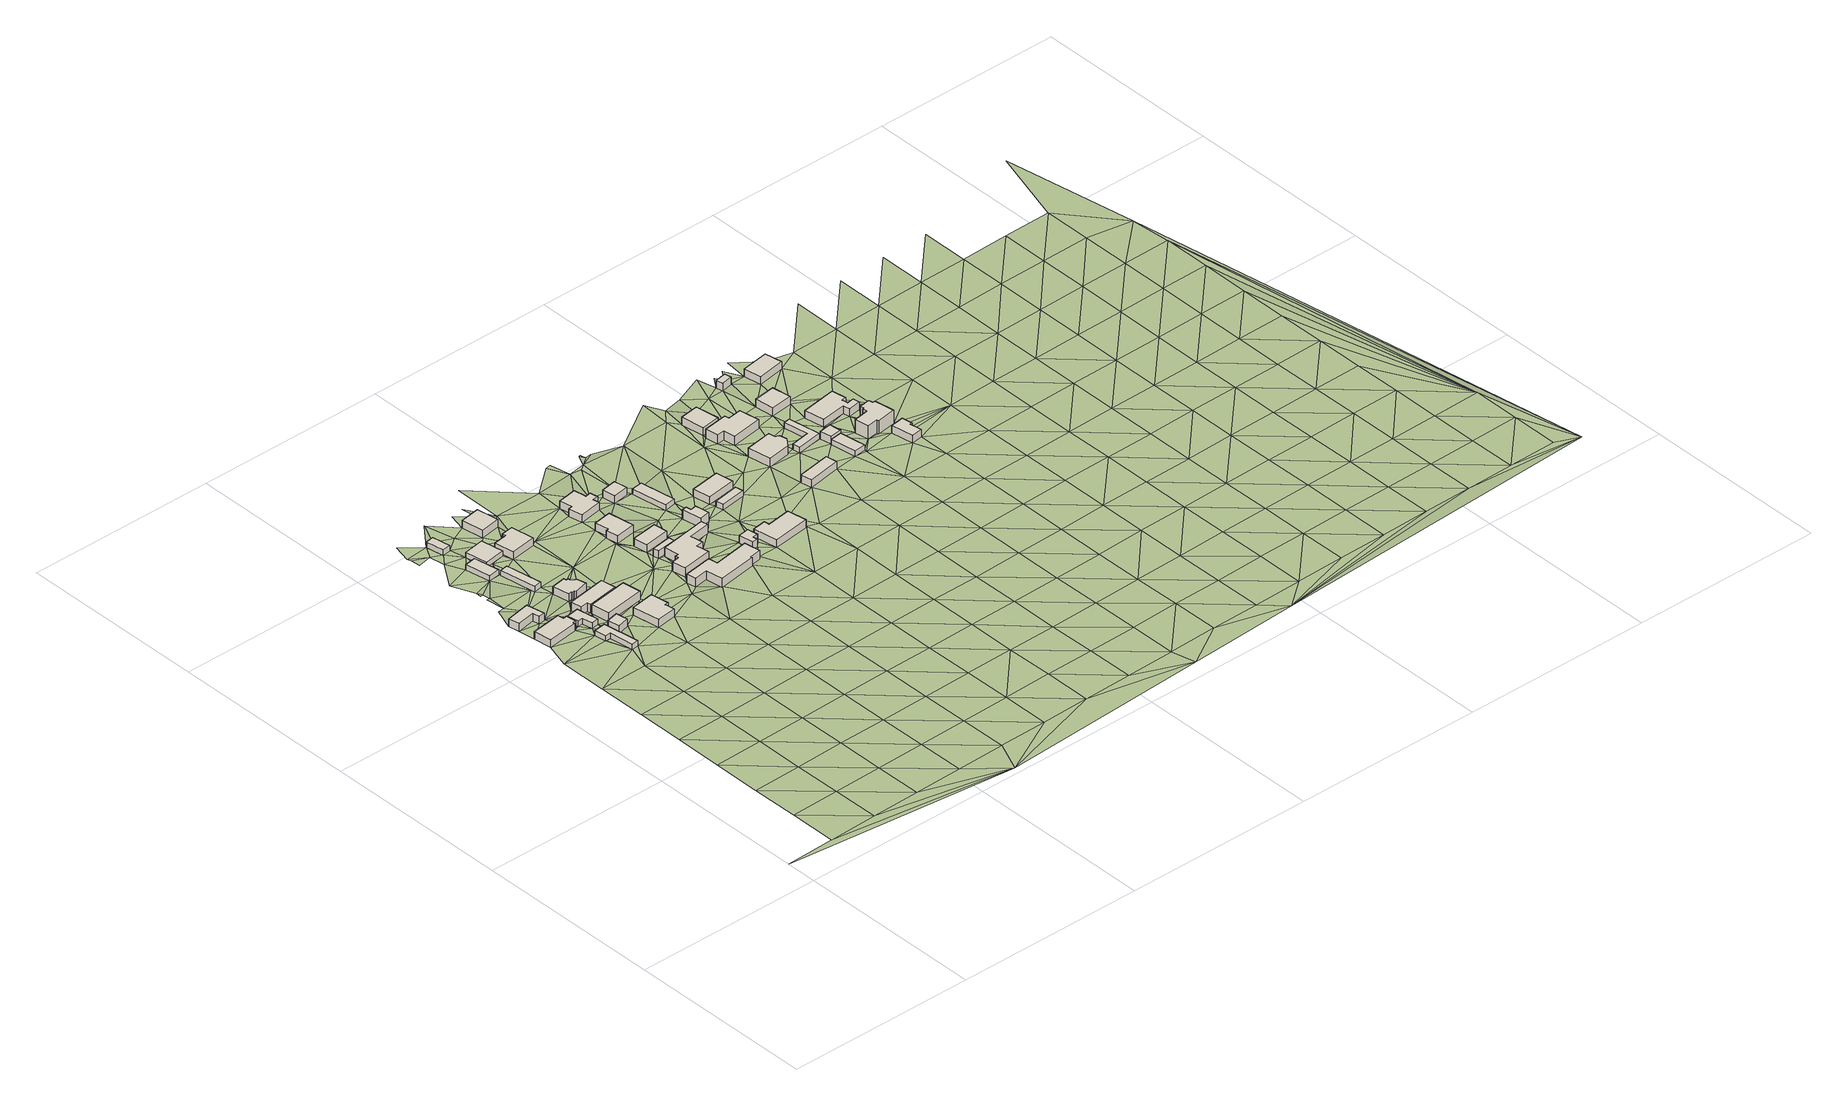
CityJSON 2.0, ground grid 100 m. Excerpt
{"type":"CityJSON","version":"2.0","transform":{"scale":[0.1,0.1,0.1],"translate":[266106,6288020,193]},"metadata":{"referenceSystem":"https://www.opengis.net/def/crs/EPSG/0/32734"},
"CityObjects":{
"building1":{"type":"Building","attributes":{"address":"Lavender Crescent Mamre 7347 Cape Town","building":"house","building:levels":"1","building_height":4.1,"roof_height":199.22,"ground_height":195.12,"plus_code":"4FRWFFJJ+2RF"},"geometry":[{"type":"Solid","lod":"1","boundaries":[[[[0,1,2,3]],[[1,4,5,2]],[[4,6,7,5]],[[6,8,9,7]],[[8,10,11,9]],[[10,12,13,11]],[[12,14,15,13]],[[14,0,3,15]],[[3,2,5,7,9,11,13,15]],[[14,12,10,8,6,4,1,0]]]]}]},
"building2":{"type":"Building","attributes":{"building":"house","building:levels":"1","building_height":4.1,"roof_height":199.22,"ground_height":195.12,"plus_code":"4FRWFFJJ+3RJ"},"geometry":[{"type":"Solid","lod":"1","boundaries":[[[[16,17,18,19]],[[17,20,21,18]],[[20,22,23,21]],[[22,24,25,23]],[[24,26,27,25]],[[26,16,19,27]],[[19,18,21,23,25,27]],[[26,24,22,20,17,16]]]]}]},
"building3":{"type":"Building","attributes":{"building":"cabin","building:levels":"1","building_height":2.8,"roof_height":197.93,"ground_height":195.13,"plus_code":"4FRWFFHJ+WVQ"},"geometry":[{"type":"Solid","lod":"1","boundaries":[[[[28,29,30,31]],[[29,32,33,30]],[[32,34,35,33]],[[34,36,37,35]],[[36,38,39,37]],[[38,28,31,39]],[[31,30,33,35,37,39]],[[38,36,34,32,29,28]]]]}]},
"building4":{"type":"Building","attributes":{"building":"cabin","building:levels":"1","building_height":2.8,"roof_height":198.07,"ground_height":195.27,"plus_code":"4FRWFFJJ+2VG"},"geometry":[{"type":"Solid","lod":"1","boundaries":[[[[40,41,42,43]],[[41,44,45,42]],[[44,46,47,45]],[[46,48,49,47]],[[48,50,51,49]],[[50,40,43,51]],[[43,42,45,47,49,51]],[[50,48,46,44,41,40]]]]}]},
"building5":{"type":"Building","attributes":{"address":"Akkerboom Avenue Mamre 7347 Cape Town","building":"yes","building:levels":"1","building_height":4.1,"roof_height":199.23,"ground_height":195.13,"plus_code":"4FRWFFHJ+XWF"},"geometry":[{"type":"Solid","lod":"1","boundaries":[[[[52,53,54,55]],[[53,56,57,54]],[[56,58,59,57]],[[58,52,55,59]],[[55,54,57,59]],[[58,56,53,52]]]]}]},
"building6":{"type":"Building","attributes":{"building":"cabin","building:levels":"1","building_height":2.8,"roof_height":199.1,"ground_height":196.3,"plus_code":"4FRWFFJJ+6VC"},"geometry":[{"type":"Solid","lod":"1","boundaries":[[[[60,61,62,63]],[[61,64,65,62]],[[64,66,67,65]],[[66,60,63,67]],[[63,62,65,67]],[[66,64,61,60]]]]}]},
"building7":{"type":"Building","attributes":{"building":"cabin","building:levels":"1","building_height":2.8,"roof_height":198.53,"ground_height":195.73,"plus_code":"4FRWFFJJ+5V8"},"geometry":[{"type":"Solid","lod":"1","boundaries":[[[[68,69,70,71]],[[69,72,73,70]],[[72,74,75,73]],[[74,68,71,75]],[[71,70,73,75]],[[74,72,69,68]]]]}]},
"building8":{"type":"Building","attributes":{"building":"cabin","building:levels":"1","building_height":2.8,"roof_height":199.42,"ground_height":196.62,"plus_code":"4FRWFFJJ+8R9"},"geometry":[{"type":"Solid","lod":"1","boundaries":[[[[76,77,78,79]],[[77,80,81,78]],[[80,82,83,81]],[[82,76,79,83]],[[79,78,81,83]],[[82,80,77,76]]]]}]},
"building9":{"type":"Building","attributes":{"building":"garage","building:levels":"1","building_height":4.1,"roof_height":199.82,"ground_height":195.72,"plus_code":"4FRWFFJJ+2WX"},"geometry":[{"type":"Solid","lod":"1","boundaries":[[[[84,85,86,87]],[[85,88,89,86]],[[88,90,91,89]],[[90,92,93,91]],[[92,94,95,93]],[[94,84,87,95]],[[87,86,89,91,93,95]],[[94,92,90,88,85,84]]]]}]},
"building10":{"type":"Building","attributes":{"address":"56 Akkerboom Avenue Mamre 7347 Cape Town","building":"house","building:levels":"1","building_height":4.1,"roof_height":199.37,"ground_height":195.27,"plus_code":"4FRWFFJJ+3WP"},"geometry":[{"type":"Solid","lod":"1","boundaries":[[[[96,97,98,99]],[[97,100,101,98]],[[100,102,103,101]],[[102,104,105,103]],[[104,106,107,105]],[[106,108,109,107]],[[108,110,111,109]],[[110,112,113,111]],[[112,114,115,113]],[[114,116,117,115]],[[116,118,119,117]],[[118,96,99,119]],[[99,98,101,103,105,107,109,111,113,115,117,119]],[[118,116,114,112,110,108,106,104,102,100,97,96]]]]}]},
"building11":{"type":"Building","attributes":{"address":"58 Akkerboom Avenue Mamre 7347 Cape Town","building":"house","building:levels":"1","building_height":4.1,"roof_height":199.82,"ground_height":195.72,"plus_code":"4FRWFFJJ+2X7"},"geometry":[{"type":"Solid","lod":"1","boundaries":[[[[120,121,122,123]],[[121,124,125,122]],[[124,126,127,125]],[[126,120,123,127]],[[123,122,125,127]],[[126,124,121,120]]]]}]},
"building12":{"type":"Building","attributes":{"building":"cabin","building:levels":"1","building_height":2.8,"roof_height":199.1,"ground_height":196.3,"plus_code":"4FRWFFJJ+7V5"},"geometry":[{"type":"Solid","lod":"1","boundaries":[[[[128,129,130,131]],[[129,132,133,130]],[[132,134,135,133]],[[134,128,131,135]],[[131,130,133,135]],[[134,132,129,128]]]]}]},
"building13":{"type":"Building","attributes":{"address":"60 Akkerboom Avenue Mamre 7347 Cape Town","building":"house","building:levels":"1","building_height":4.1,"roof_height":199.83,"ground_height":195.73,"plus_code":"4FRWFFHJ+XX9"},"geometry":[{"type":"Solid","lod":"1","boundaries":[[[[136,137,138,139]],[[137,140,141,138]],[[140,142,143,141]],[[142,144,145,143]],[[144,146,147,145]],[[146,136,139,147]],[[139,138,141,143,145,147]],[[146,144,142,140,137,136]]]]}]},
"building14":{"type":"Building","attributes":{"address":"52 Akkerboom Avenue Mamre 7347 Cape Town","building":"house","building:levels":"1","building_height":4.1,"roof_height":200.41,"ground_height":196.31,"plus_code":"4FRWFFJJ+6WQ"},"geometry":[{"type":"Solid","lod":"1","boundaries":[[[[148,149,150,151]],[[149,152,153,150]],[[152,154,155,153]],[[154,156,157,155]],[[156,158,159,157]],[[158,148,151,159]],[[151,150,153,155,157,159]],[[158,156,154,152,149,148]]]]}]},
"building15":{"type":"Building","attributes":{"address":"50 Akkerboom Avenue Mamre 7347 Cape Town","building":"house","building:levels":"1","building_height":4.1,"roof_height":200.77,"ground_height":196.67,"plus_code":"4FRWFFJJ+8W9"},"geometry":[{"type":"Solid","lod":"1","boundaries":[[[[160,161,162,163]],[[161,164,165,162]],[[164,166,167,165]],[[166,160,163,167]],[[163,162,165,167]],[[166,164,161,160]]]]}]},
"building16":{"type":"Building","attributes":{"address":"Akkerboom Avenue Mamre 7347 Cape Town","building":"yes","building:levels":"1","building_height":4.1,"roof_height":200.44,"ground_height":196.34,"plus_code":"4FRWFFJM+349"},"geometry":[{"type":"Solid","lod":"1","boundaries":[[[[168,169,170,171]],[[169,172,173,170]],[[172,174,175,173]],[[174,168,171,175]],[[171,170,173,175]],[[174,172,169,168]]]]}]},
"building17":{"type":"Building","attributes":{"address":"49 Akkerboom Avenue Mamre 7347 Cape Town","building":"house","building:levels":"1","building_height":4.1,"roof_height":201.13,"ground_height":197.03,"plus_code":"4FRWFFHM+X62"},"geometry":[{"type":"Solid","lod":"1","boundaries":[[[[176,177,178,179]],[[177,180,181,178]],[[180,182,183,181]],[[182,184,185,183]],[[184,186,187,185]],[[186,188,189,187]],[[188,190,191,189]],[[190,192,193,191]],[[192,194,195,193]],[[194,176,179,195]],[[179,178,181,183,185,187,189,191,193,195]],[[194,192,190,188,186,184,182,180,177,176]]]]}]},
"building18":{"type":"Building","attributes":{"address":"43 Akkerboom Avenue Mamre 7347 Cape Town","building":"house","building:levels":"1","building_height":4.1,"roof_height":200.57,"ground_height":196.47,"plus_code":"4FRWFFJM+547"},"geometry":[{"type":"Solid","lod":"1","boundaries":[[[[196,197,198,199]],[[197,200,201,198]],[[200,202,203,201]],[[202,204,205,203]],[[204,206,207,205]],[[206,196,199,207]],[[199,198,201,203,205,207]],[[206,204,202,200,197,196]]]]}]},
"building19":{"type":"Building","attributes":{"address":"45 Akkerboom Avenue Mamre 7347 Cape Town","building":"house","building:levels":"1","building_height":4.1,"roof_height":200.57,"ground_height":196.47,"plus_code":"4FRWFFJM+34X"},"geometry":[{"type":"Solid","lod":"1","boundaries":[[[[208,209,210,211]],[[209,212,213,210]],[[212,214,215,213]],[[214,208,211,215]],[[211,210,213,215]],[[214,212,209,208]]]]}]},
"building20":{"type":"Building","attributes":{"address":"47 Akkerboom Avenue Mamre 7347 Cape Town","building":"house","building:levels":"1","building_height":4.1,"roof_height":201.24,"ground_height":197.14,"plus_code":"4FRWFFJM+25M"},"geometry":[{"type":"Solid","lod":"1","boundaries":[[[[216,217,218,219]],[[217,220,221,218]],[[220,222,223,221]],[[222,224,225,223]],[[224,226,227,225]],[[226,228,229,227]],[[228,230,231,229]],[[230,232,233,231]],[[232,234,235,233]],[[234,236,237,235]],[[236,238,239,237]],[[238,216,219,239]],[[219,218,221,223,225,227,229,231,233,235,237,239]],[[238,236,234,232,230,228,226,224,222,220,217,216]]]]}]},
"building21":{"type":"Building","attributes":{"address":"41 Akkerboom Avenue Mamre 7347 Cape Town","building":"house","building:levels":"1","building_height":4.1,"roof_height":200.67,"ground_height":196.57,"plus_code":"4FRWFFJM+64P"},"geometry":[{"type":"Solid","lod":"1","boundaries":[[[[240,241,242,243]],[[241,244,245,242]],[[244,246,247,245]],[[246,248,249,247]],[[248,250,251,249]],[[250,252,253,251]],[[252,254,255,253]],[[254,256,257,255]],[[256,258,259,257]],[[258,240,243,259]],[[243,242,245,247,249,251,253,255,257,259]],[[258,256,254,252,250,248,246,244,241,240]]]]}]},
"building22":{"type":"Building","attributes":{"building":"garage","building:levels":"1","building_height":4.1,"roof_height":201.39,"ground_height":197.29,"plus_code":"4FRWFFJM+65H"},"geometry":[{"type":"Solid","lod":"1","boundaries":[[[[260,261,262,263]],[[261,264,265,262]],[[264,266,267,265]],[[266,260,263,267]],[[263,262,265,267]],[[266,264,261,260]]]]}]},
"building23":{"type":"Building","attributes":{"address":"Gardenia Street Mamre 7347 Cape Town","building":"yes","building:levels":"1","building_height":4.1,"roof_height":201.82,"ground_height":197.72,"plus_code":"4FRWFFHM+X7P"},"geometry":[{"type":"Solid","lod":"1","boundaries":[[[[268,269,270,271]],[[269,272,273,270]],[[272,274,275,273]],[[274,276,277,275]],[[276,278,279,277]],[[278,268,271,279]],[[271,270,273,275,277,279]],[[278,276,274,272,269,268]]]]}]},
"building24":{"type":"Building","attributes":{"address":"Gardenia Street Mamre 7347 Cape Town","building":"yes","building:levels":"1","building_height":4.1,"roof_height":202.02,"ground_height":197.92,"plus_code":"4FRWFFJM+37J"},"geometry":[{"type":"Solid","lod":"1","boundaries":[[[[280,281,282,283]],[[281,284,285,282]],[[284,286,287,285]],[[286,288,289,287]],[[288,290,291,289]],[[290,280,283,291]],[[283,282,285,287,289,291]],[[290,288,286,284,281,280]]]]}]},
"building25":{"type":"Building","attributes":{"building":"cabin","building:levels":"1","building_height":2.8,"roof_height":200.09,"ground_height":197.29,"plus_code":"4FRWFFJM+56H"},"geometry":[{"type":"Solid","lod":"1","boundaries":[[[[292,293,294,295]],[[293,296,297,294]],[[296,298,299,297]],[[298,292,295,299]],[[295,294,297,299]],[[298,296,293,292]]]]}]},
"building26":{"type":"Building","attributes":{"address":"30 Gardenia Street Mamre 7347 Cape Town","building":"house","building:levels":"1","building_height":4.1,"roof_height":201.82,"ground_height":197.72,"plus_code":"4FRWFFHM+X89"},"geometry":[{"type":"Solid","lod":"1","boundaries":[[[[300,301,302,303]],[[301,304,305,302]],[[304,306,307,305]],[[306,308,309,307]],[[308,310,311,309]],[[310,300,303,311]],[[303,302,305,307,309,311]],[[310,308,306,304,301,300]]]]}]},
"building27":{"type":"Building","attributes":{"building":"cabin","building:levels":"1","building_height":2.8,"roof_height":200.72,"ground_height":197.92,"plus_code":"4FRWFFJM+38Q"},"geometry":[{"type":"Solid","lod":"1","boundaries":[[[[312,313,314,315]],[[313,316,317,314]],[[316,318,319,317]],[[318,312,315,319]],[[315,314,317,319]],[[318,316,313,312]]]]}]},
"building28":{"type":"Building","attributes":{"address":"28 Gardenia Street Mamre 7347 Cape Town","building":"house","building:levels":"1","building_height":4.1,"roof_height":202.02,"ground_height":197.92,"plus_code":"4FRWFFJM+48H"},"geometry":[{"type":"Solid","lod":"1","boundaries":[[[[320,321,322,323]],[[321,324,325,322]],[[324,326,327,325]],[[326,320,323,327]],[[323,322,325,327]],[[326,324,321,320]]]]}]},
"building29":{"type":"Building","attributes":{"address":"Gardenia Street Mamre 7347 Cape Town","building":"house","building:levels":"1","building_height":4.1,"roof_height":203.1,"ground_height":199,"plus_code":"4FRWFFJM+2GM"},"geometry":[{"type":"Solid","lod":"1","boundaries":[[[[328,329,330,331]],[[329,332,333,330]],[[332,334,335,333]],[[334,328,331,335]],[[331,330,333,335]],[[334,332,329,328]]]]}]},
"building30":{"type":"Building","attributes":{"address":"19 Gardenia Street Mamre 7347 Cape Town","building":"house","building:levels":"1","building_height":4.1,"roof_height":203.31,"ground_height":199.21,"plus_code":"4FRWFFJM+4GJ"},"geometry":[{"type":"Solid","lod":"1","boundaries":[[[[336,337,338,339]],[[337,340,341,338]],[[340,342,343,341]],[[342,344,345,343]],[[344,346,347,345]],[[346,348,349,347]],[[348,336,339,349]],[[339,338,341,343,345,347,349]],[[348,346,344,342,340,337,336]]]]}]},
"building31":{"type":"Building","attributes":{"address":"15 Gardenia Street Mamre 7347 Cape Town","building":"house","building:levels":"1","building_height":4.1,"roof_height":202.93,"ground_height":198.83,"plus_code":"4FRWFFJM+7F7"},"geometry":[{"type":"Solid","lod":"1","boundaries":[[[[350,351,352,353]],[[351,354,355,352]],[[354,356,357,355]],[[356,350,353,357]],[[353,352,355,357]],[[356,354,351,350]]]]}]},
"building32":{"type":"Building","attributes":{"address":"17 Gardenia Street Mamre 7347 Cape Town","building":"house","building:levels":"1","building_height":4.1,"roof_height":203.49,"ground_height":199.39,"plus_code":"4FRWFFJM+6F9"},"geometry":[{"type":"Solid","lod":"1","boundaries":[[[[358,359,360,361]],[[359,362,363,360]],[[362,364,365,363]],[[364,366,367,365]],[[366,368,369,367]],[[368,370,371,369]],[[370,372,373,371]],[[372,358,361,373]],[[361,360,363,365,367,369,371,373]],[[372,370,368,366,364,362,359,358]]]]}]},
"building33":{"type":"Building","attributes":{"building":"cabin","building:levels":"1","building_height":2.8,"roof_height":202.35,"ground_height":199.55,"plus_code":"4FRWFFJM+4HW"},"geometry":[{"type":"Solid","lod":"1","boundaries":[[[[374,375,376,377]],[[375,378,379,376]],[[378,380,381,379]],[[380,382,383,381]],[[382,384,385,383]],[[384,374,377,385]],[[377,376,379,381,383,385]],[[384,382,380,378,375,374]]]]}]},
"building34":{"type":"Building","attributes":{"building":"cabin","building:levels":"1","building_height":2.8,"roof_height":202.08,"ground_height":199.28,"plus_code":"4FRWFFJM+3J3"},"geometry":[{"type":"Solid","lod":"1","boundaries":[[[[386,387,388,389]],[[387,390,391,388]],[[390,392,393,391]],[[392,386,389,393]],[[389,388,391,393]],[[392,390,387,386]]]]}]},
"building35":{"type":"Building","attributes":{"building":"garage","building:levels":"1","building_height":4.1,"roof_height":203.65,"ground_height":199.55,"plus_code":"4FRWFFJM+3JV"},"geometry":[{"type":"Solid","lod":"1","boundaries":[[[[394,395,396,397]],[[395,398,399,396]],[[398,400,401,399]],[[400,394,397,401]],[[397,396,399,401]],[[400,398,395,394]]]]}]},
"building36":{"type":"Building","attributes":{"address":"11 Hibiscus Crescent Mamre 7347 Cape Town","building":"house","building:levels":"1","building_height":4.1,"roof_height":203.68,"ground_height":199.58,"plus_code":"4FRWFFJM+6JC"},"geometry":[{"type":"Solid","lod":"1","boundaries":[[[[402,403,404,405]],[[403,406,407,404]],[[406,408,409,407]],[[408,402,405,409]],[[405,404,407,409]],[[408,406,403,402]]]]}]},
"building37":{"type":"Building","attributes":{"address":"Hibiscus Crescent Mamre 7347 Cape Town","building":"yes","building:levels":"1","building_height":4.1,"roof_height":203.54,"ground_height":199.44,"plus_code":"4FRWFFJM+8H8"},"geometry":[{"type":"Solid","lod":"1","boundaries":[[[[410,411,412,413]],[[411,414,415,412]],[[414,416,417,415]],[[416,410,413,417]],[[413,412,415,417]],[[416,414,411,410]]]]}]},
"building38":{"type":"Building","attributes":{"address":"12 Hibiscus Crescent Mamre 7347 Cape Town","building":"house","building:levels":"1","building_height":4.1,"roof_height":203.65,"ground_height":199.55,"plus_code":"4FRWFFJM+5M3"},"geometry":[{"type":"Solid","lod":"1","boundaries":[[[[418,419,420,421]],[[419,422,423,420]],[[422,424,425,423]],[[424,426,427,425]],[[426,428,429,427]],[[428,430,431,429]],[[430,432,433,431]],[[432,434,435,433]],[[434,436,437,435]],[[436,418,421,437]],[[421,420,423,425,427,429,431,433,435,437]],[[436,434,432,430,428,426,424,422,419,418]]]]}]},
"building39":{"type":"Building","attributes":{"address":"13 Hibiscus Crescent Mamre Cape Town","building":"house","building:levels":"2","building_height":6.9,"roof_height":206.48,"ground_height":199.58,"plus_code":"4FRWFFJM+3M9"},"geometry":[{"type":"Solid","lod":"1","boundaries":[[[[438,439,440,441]],[[439,442,443,440]],[[442,444,445,443]],[[444,446,447,445]],[[446,448,449,447]],[[448,450,451,449]],[[450,452,453,451]],[[452,454,455,453]],[[454,456,457,455]],[[456,458,459,457]],[[458,460,461,459]],[[460,438,441,461]],[[441,440,443,445,447,449,451,453,455,457,459,461]],[[460,458,456,454,452,450,448,446,444,442,439,438]]]]}]},
"building40":{"type":"Building","attributes":{"address":"30 Hibiscus Crescent Mamre Cape Town","building":"house","building:levels":"1","building_height":4.1,"roof_height":203.68,"ground_height":199.58,"plus_code":"4FRWFFJM+2P4"},"geometry":[{"type":"Solid","lod":"1","boundaries":[[[[462,463,464,465]],[[463,466,467,464]],[[466,468,469,467]],[[468,470,471,469]],[[470,472,473,471]],[[472,462,465,473]],[[465,464,467,469,471,473]],[[472,470,468,466,463,462]]]]}]},
"building41":{"type":"Building","attributes":{"address":"10 Hibiscus Crescent Mamre 7347 Cape Town","building":"house","building:levels":"1","building_height":4.1,"roof_height":203.91,"ground_height":199.81,"plus_code":"4FRWFFJM+7MV"},"geometry":[{"type":"Solid","lod":"1","boundaries":[[[[474,475,476,477]],[[475,478,479,476]],[[478,480,481,479]],[[480,474,477,481]],[[477,476,479,481]],[[480,478,475,474]]]]}]},
"terrain1":{"type":"TINRelief","geometry":[{"type":"CompositeSurface","lod":"1","boundaries":[[[482,483,484]],[[485,484,486]],[[487,488,482]],[[486,484,483]],[[489,490,485]],[[486,489,485]],[[491,490,492]],[[483,493,486]],[[490,489,492]],[[482,488,483]],[[494,491,495]],[[489,486,496]],[[495,491,492]],[[486,493,496]],[[497,494,498]],[[489,499,492]],[[498,494,495]],[[496,499,489]],[[483,488,493]],[[495,492,500]],[[34,501,497]],[[498,502,497]],[[496,493,503]],[[500,492,499]],[[4,501,28]],[[34,497,502]],[[504,498,495]],[[24,20,1]],[[505,499,496]],[[504,495,500]],[[34,29,501]],[[501,29,28]],[[22,20,24]],[[506,17,507]],[[24,1,508]],[[503,493,488]],[[505,496,503]],[[28,509,4]],[[498,510,502]],[[506,507,511]],[[511,512,513]],[[508,514,24]],[[515,500,499]],[[34,502,36]],[[504,510,498]],[[516,517,518]],[[519,520,509]],[[34,521,29]],[[521,32,29]],[[508,522,523]],[[524,519,509]],[[521,34,32]],[[505,515,499]],[[48,509,28]],[[524,523,519]],[[523,525,508]],[[48,524,509]],[[508,526,514]],[[64,527,516]],[[524,525,523]],[[64,516,518]],[[518,512,64]],[[512,511,528]],[[528,511,507]],[[508,525,526]],[[48,28,38]],[[529,524,48]],[[530,36,502]],[[507,514,531]],[[532,504,500]],[[514,526,88]],[[56,38,36]],[[510,530,502]],[[64,61,527]],[[533,527,61]],[[534,535,536]],[[48,38,50]],[[526,525,537]],[[538,536,535]],[[56,53,38]],[[539,505,503]],[[512,528,64]],[[53,50,38]],[[56,36,540]],[[515,532,500]],[[88,100,514]],[[528,507,69]],[[526,537,88]],[[537,50,90]],[[503,488,539]],[[50,53,124]],[[69,507,531]],[[537,90,88]],[[538,80,541]],[[514,100,531]],[[94,90,50]],[[535,80,538]],[[124,542,50]],[[543,124,53]],[[94,50,542]],[[535,533,544]],[[137,540,36]],[[545,510,504]],[[90,94,92]],[[530,137,36]],[[546,64,528]],[[129,533,61]],[[546,66,64]],[[535,544,80]],[[69,546,528]],[[505,547,515]],[[544,533,129]],[[104,100,88]],[[532,545,504]],[[88,108,104]],[[60,129,61]],[[531,72,69]],[[543,540,136]],[[66,132,60]],[[100,104,102]],[[546,548,66]],[[539,547,505]],[[549,544,129]],[[129,60,132]],[[550,132,66]],[[136,540,137]],[[108,106,104]],[[550,66,548]],[[94,542,551]],[[510,552,530]],[[72,531,553]],[[543,554,124]],[[88,555,108]],[[532,515,556]],[[140,137,530]],[[80,557,558]],[[134,132,550]],[[548,72,156]],[[545,552,510]],[[549,559,557]],[[560,549,129]],[[136,554,543]],[[550,548,156]],[[553,561,562]],[[547,556,515]],[[488,563,539]],[[555,564,108]],[[562,565,566]],[[549,560,559]],[[558,557,559]],[[156,134,550]],[[542,567,551]],[[72,553,568]],[[156,72,568]],[[564,555,566]],[[140,530,569]],[[570,545,532]],[[134,156,154]],[[553,562,568]],[[554,136,146]],[[134,154,560]],[[552,569,530]],[[568,562,566]],[[142,140,144]],[[559,560,160]],[[559,166,558]],[[547,539,563]],[[566,555,568]],[[556,570,532]],[[555,551,567]],[[149,560,154]],[[559,160,166]],[[560,149,160]],[[154,152,149]],[[571,552,545]],[[568,158,156]],[[140,572,144]],[[146,144,572]],[[573,556,547]],[[569,572,140]],[[570,571,545]],[[160,149,574]],[[555,567,575]],[[146,575,554]],[[575,567,554]],[[563,488,576]],[[158,568,577]],[[578,166,579]],[[573,547,563]],[[148,574,149]],[[552,580,569]],[[568,555,581]],[[158,577,148]],[[146,572,182]],[[556,582,570]],[[571,580,552]],[[583,574,148]],[[226,146,182]],[[579,574,583]],[[575,146,226]],[[569,584,572]],[[582,556,573]],[[579,583,585]],[[581,555,575]],[[586,577,568]],[[182,572,184]],[[584,184,572]],[[587,571,570]],[[241,148,577]],[[580,588,569]],[[568,581,202]],[[569,588,584]],[[573,563,576]],[[568,202,586]],[[182,228,226]],[[583,148,241]],[[587,570,582]],[[584,186,184]],[[575,226,222]],[[228,182,589]],[[248,577,586]],[[575,222,174]],[[575,214,581]],[[172,575,174]],[[571,590,580]],[[214,575,172]],[[246,577,248]],[[224,222,226]],[[577,246,241]],[[204,202,581]],[[591,592,583]],[[204,581,593]],[[222,217,174]],[[214,593,581]],[[590,571,587]],[[220,217,222]],[[586,202,200]],[[582,573,594]],[[576,488,595]],[[576,596,573]],[[228,589,597]],[[598,214,172]],[[241,591,583]],[[217,599,174]],[[206,204,593]],[[600,584,588]],[[580,601,588]],[[586,602,248]],[[597,589,603]],[[587,582,594]],[[246,244,241]],[[573,596,594]],[[601,580,590]],[[598,604,214]],[[206,593,605]],[[248,602,250]],[[598,599,604]],[[597,606,607]],[[603,608,597]],[[599,217,609]],[[591,241,240]],[[587,610,590]],[[588,611,600]],[[611,588,601]],[[602,206,612]],[[606,613,614]],[[612,206,605]],[[596,576,615]],[[597,616,606]],[[604,599,609]],[[594,610,587]],[[605,604,612]],[[264,250,602]],[[250,617,252]],[[618,600,619]],[[258,620,240]],[[606,621,613]],[[614,613,621]],[[612,264,602]],[[608,616,597]],[[250,264,617]],[[622,591,240]],[[611,619,600]],[[601,590,623]],[[620,617,261]],[[604,624,612]],[[621,606,616]],[[617,264,261]],[[604,609,290]],[[608,619,274]],[[240,620,622]],[[596,625,594]],[[624,604,290]],[[610,623,590]],[[608,274,616]],[[626,591,622]],[[274,619,276]],[[612,296,264]],[[260,620,261]],[[611,310,619]],[[625,596,615]],[[276,619,310]],[[612,624,296]],[[616,627,621]],[[278,276,268]],[[296,628,264]],[[609,621,629]],[[264,628,266]],[[290,609,629]],[[615,576,595]],[[630,622,620]],[[260,630,620]],[[276,310,268]],[[631,610,594]],[[296,624,632]],[[611,601,633]],[[634,626,622]],[[623,635,601]],[[310,308,268]],[[268,308,627]],[[260,266,628]],[[627,636,621]],[[632,637,638]],[[639,296,632]],[[636,629,621]],[[625,631,594]],[[632,638,639]],[[627,308,636]],[[628,640,260]],[[310,611,641]],[[601,635,633]],[[630,642,622]],[[630,260,642]],[[629,643,638]],[[623,610,644]],[[645,636,308]],[[321,639,638]],[[629,636,316]],[[625,615,646]],[[316,643,629]],[[643,324,638]],[[324,321,638]],[[610,631,644]],[[641,611,633]],[[640,639,647]],[[648,642,649]],[[645,650,636]],[[260,640,651]],[[650,645,304]],[[651,642,260]],[[635,623,652]],[[653,649,642]],[[647,639,321]],[[648,649,654]],[[595,646,615]],[[316,636,655]],[[631,625,656]],[[644,652,623]],[[643,657,324]],[[642,651,653]],[[656,625,646]],[[651,640,647]],[[636,650,658]],[[633,659,641]],[[647,321,660]],[[658,655,636]],[[661,324,657]],[[659,650,641]],[[662,644,631]],[[633,635,663]],[[652,664,635]],[[655,661,657]],[[662,631,656]],[[659,633,663]],[[635,664,663]],[[646,595,665]],[[652,644,666]],[[328,650,659]],[[667,661,655]],[[661,667,660]],[[668,647,660]],[[650,328,658]],[[644,662,666]],[[656,646,669]],[[651,647,670]],[[337,655,658]],[[671,664,652]],[[337,667,655]],[[660,667,668]],[[663,672,659]],[[659,672,328]],[[662,656,669]],[[646,665,669]],[[671,652,666]],[[647,668,670]],[[334,658,328]],[[337,658,334]],[[673,663,664]],[[668,667,336]],[[667,337,336]],[[662,674,666]],[[670,675,651]],[[673,664,671]],[[665,595,676]],[[336,362,668]],[[674,662,669]],[[668,362,359]],[[668,359,356]],[[670,668,677]],[[356,677,668]],[[678,672,663]],[[328,672,329]],[[366,362,336]],[[334,384,337]],[[364,362,366]],[[671,666,679]],[[678,663,673]],[[336,680,366]],[[670,677,681]],[[665,682,669]],[[359,683,356]],[[679,666,674]],[[675,670,681]],[[384,334,332]],[[384,684,337]],[[677,685,681]],[[683,359,686]],[[329,672,687]],[[673,671,688]],[[672,678,687]],[[684,384,382]],[[366,680,689]],[[382,690,684]],[[691,674,669]],[[676,682,665]],[[679,688,671]],[[692,693,680]],[[686,685,683]],[[681,685,694]],[[332,329,390]],[[669,682,691]],[[695,686,696]],[[332,394,384]],[[380,690,382]],[[380,693,690]],[[678,673,697]],[[378,680,693]],[[686,698,685]],[[687,390,329]],[[689,680,378]],[[694,685,698]],[[332,390,394]],[[686,695,698]],[[673,688,697]],[[378,693,380]],[[400,384,394]],[[384,400,699]],[[679,674,700]],[[691,701,674]],[[695,689,403]],[[390,687,702]],[[687,678,703]],[[378,403,689]],[[698,704,694]],[[688,679,700]],[[390,702,392]],[[416,698,695]],[[695,403,402]],[[403,378,705]],[[700,674,701]],[[697,703,678]],[[398,699,400]],[[416,695,402]],[[682,706,691]],[[706,682,676]],[[422,705,699]],[[422,699,398]],[[687,472,702]],[[450,392,702]],[[698,416,414]],[[414,704,698]],[[395,392,450]],[[422,419,705]],[[705,707,403]],[[708,398,395]],[[709,422,398]],[[688,710,697]],[[703,711,687]],[[705,419,707]],[[708,709,398]],[[395,450,708]],[[416,402,712]],[[713,701,691]],[[687,711,472]],[[702,470,450]],[[700,710,688]],[[714,414,715]],[[709,424,422]],[[478,712,402]],[[702,472,470]],[[691,706,713]],[[708,426,709]],[[402,716,478]],[[717,718,450]],[[703,697,719]],[[470,717,450]],[[720,716,707]],[[712,475,715]],[[424,709,426]],[[721,708,722]],[[723,707,419]],[[708,721,426]],[[710,719,697]],[[715,475,724]],[[475,712,478]],[[725,706,676]],[[700,701,726]],[[723,720,707]],[[472,711,462]],[[701,713,727]],[[721,728,426]],[[729,728,721]],[[717,470,730]],[[711,703,731]],[[732,716,720]],[[728,733,426]],[[478,716,732]],[[468,730,470]],[[710,700,726]],[[466,463,462]],[[733,728,734]],[[735,736,737]],[[726,701,727]],[[719,731,703]],[[466,738,468]],[[737,739,735]],[[734,740,741]],[[474,742,475]],[[720,723,743]],[[711,744,462]],[[733,734,745]],[[730,745,741]],[[745,735,739]],[[713,706,746]],[[745,723,735]],[[739,733,745]],[[741,745,734]],[[732,720,743]],[[731,744,711]],[[462,747,466]],[[745,743,723]],[[466,747,738]],[[746,727,713]],[[719,710,748]],[[468,738,747]],[[468,747,730]],[[746,706,725]],[[676,749,725]],[[726,750,710]],[[731,719,748]],[[462,744,747]],[[745,730,751]],[[732,752,474]],[[710,750,748]],[[732,743,752]],[[726,727,753]],[[751,743,745]],[[727,746,753]],[[730,747,751]],[[731,754,744]],[[755,750,726]],[[754,731,748]],[[725,749,746]],[[676,756,749]],[[753,755,726]],[[757,747,744]],[[743,758,752]],[[743,751,759]],[[748,750,760]],[[757,744,754]],[[753,746,761]],[[755,760,750]],[[758,743,759]],[[761,746,749]],[[762,751,747]],[[763,754,748]],[[747,757,764]],[[755,753,765]],[[760,763,748]],[[752,758,766]],[[756,676,767]],[[762,759,751]],[[765,753,761]],[[764,762,747]],[[768,757,754]],[[763,769,754]],[[761,749,756]],[[760,755,770]],[[755,765,771]],[[764,757,768]],[[772,758,759]],[[759,762,773]],[[768,754,769]],[[755,771,770]],[[765,761,774]],[[763,760,775]],[[772,759,773]],[[761,756,774]],[[762,764,776]],[[769,763,775]],[[760,770,775]],[[768,777,764]],[[765,778,771]],[[758,772,779]],[[773,762,776]],[[778,765,774]],[[776,764,777]],[[780,767,676]],[[771,781,770]],[[768,769,782]],[[775,783,769]],[[774,756,767]],[[781,771,778]],[[782,777,768]],[[773,784,772]],[[776,785,773]],[[782,769,783]],[[786,778,774]],[[787,775,770]],[[781,788,770]],[[784,773,785]],[[774,767,786]],[[777,789,776]],[[775,787,783]],[[770,788,787]],[[790,777,782]],[[791,772,784]],[[781,778,792]],[[786,793,778]],[[789,777,790]],[[785,776,794]],[[788,781,792]],[[795,782,783]],[[792,778,793]],[[783,787,796]],[[797,786,767]],[[776,789,794]],[[785,798,784]],[[795,783,796]],[[788,799,787]],[[790,782,800]],[[801,793,786]],[[799,788,792]],[[798,785,794]],[[801,786,797]],[[782,795,800]],[[789,790,802]],[[796,787,803]],[[803,787,799]],[[784,798,804]],[[792,793,805]],[[797,767,780]],[[793,801,806]],[[802,790,800]],[[807,794,789]],[[799,792,805]],[[795,796,808]],[[805,793,806]],[[796,803,809]],[[789,802,807]],[[801,797,810]],[[811,798,794]],[[808,796,809]],[[812,800,795]],[[810,806,801]],[[803,799,813]],[[810,797,814]],[[805,815,799]],[[811,794,807]],[[780,814,797]],[[795,808,812]],[[802,800,816]],[[813,809,803]],[[799,815,813]],[[805,806,817]],[[806,810,817]],[[816,800,812]],[[815,805,817]],[[802,818,807]],[[810,814,780]],[[819,808,809]],[[809,813,820]],[[815,817,813]],[[817,810,780]],[[802,816,818]],[[821,811,807]],[[819,809,820]],[[820,813,817]],[[822,812,808]],[[821,807,818]],[[817,819,820]],[[808,819,822]],[[780,823,817]],[[812,823,816]],[[819,817,822]],[[823,812,822]],[[818,816,824]],[[822,817,823]],[[823,780,824]],[[818,824,821]],[[816,823,824]],[[821,824,825]]]}]}
},
"vertices":[
[440,2170,21],[281,2148,21],[281,2148,62],[440,2170,62],[294,2054,21],[294,2054,62],[455,2076,21],[455,2076,62],[454,2085,21],[454,2085,62],[471,2087,21],[471,2087,62],[463,2140,21],[463,2140,62],[444,2137,21],[444,2137,62],
[389,2319,21],[260,2295,21],[260,2295,62],[389,2319,62],[271,2237,21],[271,2237,62],[367,2255,21],[367,2255,62],[373,2218,21],[373,2218,62],[407,2225,21],[407,2225,62],
[497,1990,21],[505,1927,21],[505,1927,49],[497,1990,49],[533,1930,21],[533,1930,49],[550,1803,21],[550,1803,49],[586,1808,21],[586,1808,49],[560,1998,21],[560,1998,49],
[544,2159,21],[477,2149,21],[477,2149,51],[544,2159,51],[487,2089,21],[487,2089,51],[514,2093,21],[514,2093,51],[523,2038,21],[523,2038,51],[563,2044,21],[563,2044,51],
[639,2007,21],[577,1994,21],[577,1994,62],[639,2007,62],[587,1931,21],[587,1931,62],[649,1945,21],[649,1945,62],
[453,2734,33],[393,2724,33],[393,2724,61],[453,2734,61],[415,2591,33],[415,2591,61],[475,2600,33],[475,2600,61],
[483,2596,27],[513,2405,27],[513,2405,55],[483,2596,55],[557,2412,27],[557,2412,55],[527,2603,27],[527,2603,55],
[434,2876,34],[419,2971,34],[419,2971,64],[434,2876,64],[376,2964,34],[376,2964,64],[391,2869,34],[391,2869,64],
[764,2153,23],[752,2231,23],[752,2231,68],[764,2153,68],[543,2199,23],[543,2199,68],[552,2140,23],[552,2140,68],[592,2146,23],[592,2146,68],[595,2127,23],[595,2127,68],
[640,2355,23],[566,2343,23],[566,2343,64],[640,2355,64],[580,2256,23],[580,2256,64],[598,2259,23],[598,2259,64],[601,2253,23],[601,2253,64],[614,2256,23],[614,2256,64],[616,2247,23],[616,2247,64],[692,2263,23],[692,2263,64],[682,2309,23],[682,2309,64],[656,2331,23],[656,2331,64],[654,2342,23],[654,2342,64],[643,2340,23],[643,2340,64],
[811,2154,21],[598,2124,21],[598,2124,68],[811,2154,68],[611,2026,21],[611,2026,68],[824,2056,21],[824,2056,68],
[564,2811,33],[454,2794,33],[454,2794,61],[564,2811,61],[473,2675,33],[473,2675,61],[583,2692,33],[583,2692,61],
[721,1987,27],[742,1843,27],[742,1843,68],[721,1987,68],[847,1858,27],[847,1858,68],[840,1908,27],[840,1908,68],[858,1910,27],[858,1910,68],[844,2005,27],[844,2005,68],
[718,2784,33],[655,2775,33],[655,2775,74],[718,2784,74],[657,2756,33],[657,2756,74],[584,2746,33],[584,2746,74],[599,2642,33],[599,2642,74],[736,2662,33],[736,2662,74],
[604,2849,36],[709,2865,36],[709,2865,78],[604,2849,78],[692,2980,36],[692,2980,78],[586,2964,36],[586,2964,78],
[1185,2232,33],[1180,2264,33],[1180,2264,74],[1185,2232,74],[1076,2250,33],[1076,2250,74],[1080,2218,33],[1080,2218,74],
[1395,2003,33],[1206,1974,33],[1206,1974,81],[1395,2003,81],[1199,2023,33],[1199,2023,81],[1050,2001,33],[1050,2001,81],[1058,1951,33],[1058,1951,81],[1130,1962,33],[1130,1962,81],[1143,1871,33],[1143,1871,81],[1348,1902,33],[1348,1902,81],[1347,1909,33],[1347,1909,81],[1408,1918,33],[1408,1918,81],
[1105,2574,35],[1011,2560,35],[1011,2560,76],[1105,2574,76],[1022,2488,35],[1022,2488,76],[1010,2486,35],[1010,2486,76],[1020,2422,35],[1020,2422,76],[1126,2439,35],[1126,2439,76],
[1205,2305,33],[1196,2378,33],[1196,2378,76],[1205,2305,76],[1061,2361,33],[1061,2361,76],[1070,2288,33],[1070,2288,76],
[1361,2252,33],[1109,2213,33],[1109,2213,82],[1361,2252,82],[1120,2136,33],[1120,2136,82],[1102,2134,33],[1102,2134,82],[1104,2116,33],[1104,2116,82],[1063,2110,33],[1063,2110,82],[1073,2038,33],[1073,2038,82],[1234,2062,33],[1234,2062,82],[1224,2128,33],[1224,2128,82],[1262,2133,33],[1262,2133,82],[1252,2198,33],[1252,2198,82],[1367,2215,33],[1367,2215,82],
[1104,2802,36],[1004,2786,36],[1004,2786,77],[1104,2802,77],[1015,2719,36],[1015,2719,77],[994,2716,36],[994,2716,77],[1007,2641,36],[1007,2641,77],[1127,2661,36],[1127,2661,77],[1121,2694,36],[1121,2694,77],[1150,2699,36],[1150,2699,77],[1144,2741,36],[1144,2741,77],[1114,2736,36],[1114,2736,77],
[1275,2727,43],[1193,2714,43],[1193,2714,84],[1275,2727,84],[1203,2644,43],[1203,2644,84],[1286,2657,43],[1286,2657,84],
[1475,2008,47],[1467,2064,47],[1467,2064,88],[1475,2008,88],[1409,2056,47],[1409,2056,88],[1420,1977,47],[1420,1977,88],[1449,1981,47],[1449,1981,88],[1446,2004,47],[1446,2004,88],
[1424,2271,41],[1412,2345,41],[1412,2345,90],[1424,2271,90],[1380,2340,41],[1380,2340,90],[1376,2367,41],[1376,2367,90],[1350,2363,41],[1350,2363,90],[1366,2262,41],[1366,2262,90],
[1367,2654,42],[1308,2646,42],[1308,2646,71],[1367,2654,71],[1336,2459,42],[1336,2459,71],[1395,2468,42],[1395,2468,71],
[1706,1946,47],[1691,2048,47],[1691,2048,88],[1706,1946,88],[1563,2030,47],[1563,2030,88],[1560,2058,47],[1560,2058,88],[1490,2049,47],[1490,2049,88],[1509,1918,47],[1509,1918,88],
[1649,2347,48],[1515,2326,48],[1515,2326,77],[1649,2347,77],[1521,2284,48],[1521,2284,77],[1656,2305,48],[1656,2305,77],
[1645,2468,49],[1488,2446,49],[1488,2446,90],[1645,2468,90],[1502,2353,49],[1502,2353,90],[1658,2375,49],[1658,2375,90],
[1912,2139,60],[2086,2166,60],[2086,2166,101],[1912,2139,101],[2077,2226,60],[2077,2226,101],[1902,2198,60],[1902,2198,101],
[1862,2500,56],[1882,2377,56],[1882,2377,103],[1862,2500,103],[2003,2396,56],[2003,2396,103],[2035,2439,56],[2035,2439,103],[2027,2476,56],[2027,2476,103],[2007,2488,56],[2007,2488,103],[2002,2522,56],[2002,2522,103],
[1919,2762,57],[1902,2886,57],[1902,2886,99],[1919,2762,99],[1803,2872,57],[1803,2872,99],[1820,2749,57],[1820,2749,99],
[1945,2746,57],[1816,2728,57],[1816,2728,105],[1945,2746,105],[1826,2659,57],[1826,2659,105],[1864,2664,57],[1864,2664,105],[1874,2602,57],[1874,2602,105],[2037,2626,57],[2037,2626,105],[2021,2732,57],[2021,2732,105],[1948,2722,57],[1948,2722,105],
[2178,2383,62],[2151,2552,62],[2151,2552,93],[2178,2383,93],[2117,2547,62],[2117,2547,93],[2137,2418,62],[2137,2418,93],[2038,2402,62],[2038,2402,93],[2044,2362,62],[2044,2362,93],
[2250,2324,63],[2187,2316,63],[2187,2316,91],[2250,2324,91],[2208,2180,63],[2208,2180,91],[2270,2188,63],[2270,2188,91],
[2187,2316,66],[2250,2324,66],[2250,2324,107],[2187,2316,107],[2242,2386,66],[2242,2386,107],[2178,2377,66],[2178,2377,107],
[2128,2745,64],[2138,2646,64],[2138,2646,107],[2128,2745,107],[2255,2659,64],[2255,2659,107],[2240,2760,64],[2240,2760,107],
[2160,2944,64],[2154,2980,64],[2154,2980,105],[2160,2944,105],[2094,2970,64],[2094,2970,105],[2100,2934,64],[2100,2934,105],
[2418,2567,66],[2231,2538,66],[2231,2538,107],[2418,2567,107],[2248,2431,66],[2248,2431,107],[2380,2451,66],[2380,2451,107],[2386,2415,66],[2386,2415,107],[2453,2426,66],[2453,2426,107],[2448,2462,66],[2448,2462,107],[2412,2456,66],[2412,2456,107],[2407,2486,66],[2407,2486,107],[2430,2489,66],[2430,2489,107],
[2466,2379,63],[2407,2370,63],[2407,2370,135],[2466,2379,135],[2411,2349,63],[2411,2349,135],[2402,2347,63],[2402,2347,135],[2406,2324,63],[2406,2324,135],[2324,2311,63],[2324,2311,135],[2336,2237,63],[2336,2237,135],[2393,2246,63],[2393,2246,135],[2395,2235,63],[2395,2235,135],[2498,2251,63],[2498,2251,135],[2482,2355,63],[2482,2355,135],[2469,2357,63],[2469,2357,135],
[2518,2091,66],[2509,2152,66],[2509,2152,107],[2518,2091,107],[2520,2153,66],[2520,2153,107],[2512,2209,66],[2512,2209,107],[2442,2200,66],[2442,2200,107],[2460,2081,66],[2460,2081,107],
[2384,2969,68],[2239,2947,68],[2239,2947,109],[2384,2969,109],[2254,2854,68],[2254,2854,109],[2399,2876,68],[2399,2876,109],
[258,165,11],[509,165,19],[258,415,12],[258,665,11],[509,415,19],[7,165,4],[1193,3,36],[509,665,17],[258,920,12],[258,1170,14],[509,920,18],[760,165,26],[258,1420,16],[509,1170,19],[760,415,25],[258,1675,18],[509,1420,20],[760,665,24],[760,920,23],[258,1925,19],[509,1675,21],[1011,165,32],[760,1170,24],[1011,415,31],[293,2396,28],[389,2319,27],[440,2170,23],[455,2076,23],[760,1420,26],[329,2402,28],[333,2500,28],[316,2498,28],[407,2225,23],[1011,665,29],[309,2559,33],[313,2537,28],[327,2539,28],[471,2087,23],[454,2085,23],[509,1925,21],[444,2137,23],[463,2140,23],[487,2089,23],[477,2149,23],[509,2175,23],[258,2680,33],[509,2425,27],[514,2093,23],[760,1675,27],[566,2343,27],[1011,920,29],[348,2815,34],[264,2884,34],[335,2896,34],[258,2930,34],[544,2159,23],[253,2953,34],[1262,165,37],[649,1945,27],[275,3048,34],[598,2124,23],[639,2007,27],[391,2869,36],[1011,1170,29],[483,2596,33],[1262,415,36],[527,2603,33],[434,2876,36],[509,2680,33],[764,2153,27],[1011,1420,31],[640,2355,30],[824,2056,27],[752,2231,27],[1262,665,34],[419,2971,36],[471,3086,37],[509,2930,36],[564,2811,36],[643,2340,30],[654,2342,30],[1513,165,42],[692,2263,27],[656,2331,30],[682,2309,30],[811,2154,27],[760,2425,30],[1011,1675,33],[1262,920,34],[1262,1170,34],[1011,1925,33],[1513,415,41],[709,2865,37],[1011,2175,33],[1764,165,47],[760,2680,33],[609,3054,36],[692,2980,37],[1262,1420,36],[1011,2425,35],[1513,665,39],[760,2930,37],[1143,1871,40],[676,3063,40],[1011,2560,36],[1513,920,39],[1262,1675,39],[1199,2023,40],[1513,1170,39],[1011,2930,38],[760,3180,40],[1061,2361,35],[1764,665,44],[2296,38,58],[1764,415,47],[1234,2062,41],[1180,2264,41],[1185,2232,41],[1348,1902,40],[1513,1420,41],[1105,2574,36],[1206,1974,40],[1205,2305,42],[1196,2378,42],[1262,2133,41],[1224,2128,41],[1395,2003,47],[1361,2252,41],[1764,920,43],[1513,1675,45],[1262,2425,42],[1262,2175,41],[1252,2198,41],[2015,165,53],[1409,2056,48],[1150,2699,43],[1347,1909,40],[1408,1918,47],[1144,2741,43],[1367,2215,41],[1201,2937,44],[1764,1170,44],[1350,2363,42],[2015,415,51],[1153,3040,44],[1467,2064,48],[1308,2646,43],[1424,2271,48],[1262,2930,44],[2015,665,47],[1376,2367,42],[1764,1675,49],[1182,3045,44],[1764,1420,45],[1513,2175,48],[1380,2340,42],[1412,2345,49],[1395,2468,49],[1367,2654,43],[1706,1946,52],[1292,2953,44],[1515,2326,49],[2015,920,47],[1560,2058,48],[2267,165,59],[1513,2680,50],[1321,3010,44],[1333,2982,44],[1691,2048,52],[1513,2930,52],[2015,1170,47],[1370,2988,44],[1328,3012,44],[1656,2305,56],[2267,415,57],[1649,2347,56],[1764,2175,54],[1764,1925,52],[1645,2468,56],[1658,2375,56],[2267,665,54],[2015,1675,54],[2015,1420,49],[2518,165,66],[2267,920,52],[1764,2425,56],[1764,2680,57],[2518,415,64],[1764,2930,58],[2267,1170,53],[2015,1925,57],[2267,1420,56],[2518,665,60],[1770,3090,59],[2876,56,72],[1803,2872,58],[2267,1675,58],[2518,920,60],[2002,2522,62],[1819,2995,58],[2768,165,72],[1919,2762,64],[2003,2396,62],[1902,2886,64],[1945,2746,64],[2267,1925,61],[2518,1170,61],[2037,2626,64],[2035,2439,62],[2768,415,70],[2007,2488,62],[2027,2476,62],[1914,3008,64],[2021,2732,64],[1948,2722,64],[2518,1420,63],[2015,2930,64],[2178,2383,66],[2768,920,68],[2768,665,68],[2267,2175,63],[2518,1675,64],[2069,3069,66],[2151,2552,66],[3020,165,77],[2255,2659,66],[2324,2311,66],[2267,2425,66],[2768,1170,69],[2518,1925,65],[2160,2944,68],[3020,415,76],[2135,3027,64],[2154,2980,68],[2240,2760,66],[2395,2235,66],[2393,2246,66],[2768,1420,70],[2267,2680,66],[2402,2347,68],[2406,2324,68],[2418,2567,69],[2192,3039,68],[3271,165,81],[3020,920,74],[3020,665,74],[2407,2370,68],[2411,2349,68],[2498,2251,66],[2768,1675,69],[2399,2876,72],[2453,2426,68],[2466,2379,68],[2430,2489,68],[2407,2486,68],[2412,2456,68],[2518,2175,66],[2448,2462,68],[2469,2357,68],[2482,2355,68],[2250,3066,71],[2518,2680,69],[2768,1925,70],[2518,2425,68],[3271,415,80],[2768,2175,71],[3020,1420,75],[3522,165,86],[3020,1170,74],[2768,2425,73],[2518,2930,72],[3271,665,80],[3020,1675,74],[3271,920,79],[3773,165,91],[3020,1925,75],[2768,2930,76],[2768,2680,75],[3271,1170,78],[3522,415,85],[3020,2425,78],[3271,1420,79],[3020,2175,77],[3522,665,86],[2768,3180,78],[4024,165,94],[3271,1925,80],[3271,1675,79],[3522,1170,83],[3522,920,85],[3020,2930,81],[3020,2680,81],[3773,415,90],[3522,1420,84],[3271,2425,83],[3271,2175,82],[3773,665,91],[3020,3180,83],[4646,112,100],[3773,920,90],[3522,1925,84],[3522,1675,83],[3271,2930,87],[3271,2680,85],[4024,415,93],[3773,1420,88],[3773,1170,88],[3522,2425,89],[3522,2175,87],[3271,3180,87],[4024,920,94],[4024,665,95],[3522,2680,91],[3773,1925,88],[3773,1675,87],[4275,165,97],[3522,2930,91],[4024,1170,92],[3773,2175,91],[4275,415,97],[3773,2425,93],[4024,1420,92],[3522,3180,91],[4275,920,99],[4275,665,98],[3773,2680,95],[4024,1925,92],[4024,1675,91],[4526,415,101],[3773,2930,95],[4024,2175,96],[4275,1420,97],[4526,165,100],[4275,1170,97],[4024,2425,97],[4526,665,103],[4024,2680,99],[4275,1925,97],[4275,1675,96],[4024,2930,99],[4275,2175,100],[4275,2425,101],[4257,2629,104],[4147,3344,98]
]}
